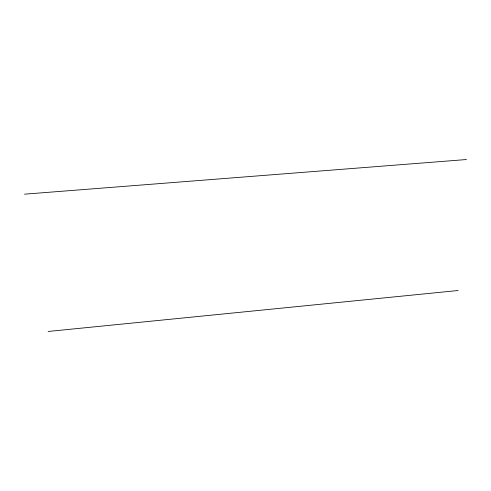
<?xml version="1.0" encoding="UTF-8"?>
<svg xmlns="http://www.w3.org/2000/svg" width="491" height="491" viewBox="0 0 491 491"><rect width="100%" height="100%" fill="white"/><g stroke="black" fill="none" stroke-linecap="round" stroke-linejoin="round"><path stroke-width="0.74" d="M48.136 331.462L458.195 290.5M24.55 194.178L466.45 159.538"/></g></svg>
